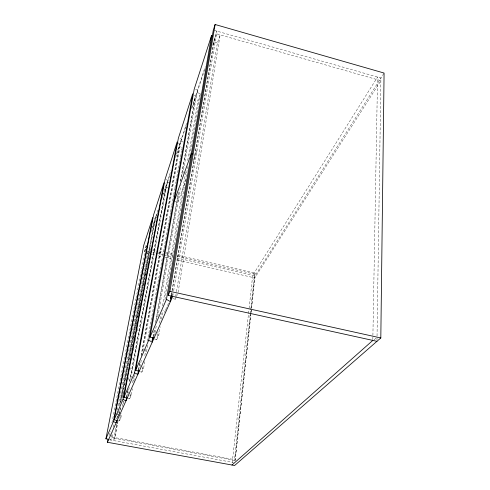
<?xml version="1.0" encoding="UTF-8"?>
<svg xmlns="http://www.w3.org/2000/svg" width="490" height="490" viewBox="0 0 490 490"><rect width="100%" height="100%" fill="white"/><g stroke="black" fill="none" stroke-linecap="round" stroke-linejoin="round"><path stroke-width="0.37" stroke-dasharray="2.45 1.84" d="M376.975 339.968L377.024 336.728M377.037 335.962L380.92 78.008L213.303 30.098M372.829 339.644L377.563 77.046L252.705 275.313L249.141 307.941M117.839 421.106L114.568 438.348L234.434 460.386L250.188 314.427M250.268 313.667L250.598 310.629M250.678 309.87L254.537 274.137L255.229 273.04L177.38 255.131M234.434 460.386L235.157 459.736L250.905 313.263M250.984 312.504L251.395 308.712M251.474 307.953L255.229 273.04M235.102 460.949L250.996 313.012M251.082 312.253L251.407 309.214M251.486 308.455L254.99 275.833L384.08 73.041M232.236 462.744L249.055 308.7M173.007 298.698L175.242 299.194L175.616 296.934M175.739 296.18L176.363 292.414M176.486 291.654L217.389 43.004L220.132 34.845L178.078 292.518M171.273 295.201L171.904 291.434M172.033 290.68L213.793 41.987L217.389 43.004M171.5 294.888L214.528 38.465L213.53 37.51M172.725 296.383L173.295 292.953M173.662 290.766L216.941 31.14L213.107 42.765M154.687 339.307L156.684 339.723L158.117 331.442M159.55 323.155L161.247 313.367M162.545 305.84L185.741 171.794M187.695 160.5L198.119 100.26L200.379 93.547L197.066 92.653M156.684 339.723L158.821 335.062L160.242 326.787M161.541 319.26L163.09 310.231M164.903 299.696L187.817 166.526M189.759 155.238L200.379 93.547M153.088 336.63L154.148 330.603M155.477 323.075L178.538 192.019M180.393 181.478L194.842 99.378L198.119 100.26M153.18 336.851L154.509 329.329M155.961 321.054L178.587 192.417M180.571 181.135L195.528 96.126L194.414 95.164M155.036 332.71L156.353 325.182M157.798 316.926L180.957 184.669M182.794 174.158L197.513 90.099L195.528 89.56M140.41 371.83L141.849 372.118L143.068 365.344M144.826 355.556L146.038 348.788M147.392 341.26L162.521 256.962M162.656 256.209L168.058 226.098M168.199 225.345L169.277 219.324M169.411 218.571L170.489 212.55M170.63 211.796L171.708 205.775M171.843 205.022L172.382 202.015M172.517 201.261L173.601 195.24M173.736 194.487L174.814 188.466M174.948 187.713L176.032 181.692M176.167 180.939L179.138 164.383M179.273 163.629L180.357 157.609M180.492 156.855L181.57 150.834M181.704 150.081L181.974 148.574M141.849 372.118L143.576 368.351L144.789 361.589M146.535 351.82L147.741 345.058M140.06 366.863L141.561 358.594M142.927 351.079L181.404 138.989L179.579 138.517M138.523 369.889L139.754 363.115M141.126 355.587L179.101 147.055L182.109 147.821M138.621 369.901L139.858 363.127M141.23 355.593L179.738 144.036L178.182 142.804M127.755 398.217L129.728 398.603L130.695 393.335M132.643 382.8L133.752 376.786M129.728 398.603L131.149 395.491L132.398 388.717M133.782 381.189L135.026 374.415M126.696 397.047L128.098 389.532M129.642 381.269L166.416 184.467L165.197 183.585M127.933 394.285L129.366 386.592M130.867 378.507L167.831 180.179L165.724 179.659M118.421 420.426L119.627 420.653L120.822 418.05L121.667 413.542M123.505 403.772L123.933 401.518M128.031 379.732L128.454 377.478M129.868 369.962L130.291 367.708M131.706 360.193L132.129 357.939M133.543 350.43L133.966 348.176M135.381 340.66L135.81 338.406M137.218 330.891L137.647 328.637M150.651 259.516L151.073 257.262M126.579 397.212L127.847 390.438M129.531 381.41L165.816 187.284L167.905 187.793M116.669 424.04L113.527 440.547L114.917 437.607L118.053 421.075M118.096 416.537L119.095 411.282M120.95 401.531L149.064 253.722L150.687 248.994L148.25 248.43M119.119 414.356L120.399 407.613M122.249 397.868L123.67 390.371M123.817 389.617L125.52 380.626M125.667 379.873L127.369 370.881M127.516 370.128L129.219 361.13M129.366 360.383L131.069 351.385M131.216 350.638L135.908 325.899M136.049 325.152L137.188 319.149M137.329 318.402L137.757 316.154M137.898 315.401L139.038 309.404M139.178 308.657L139.607 306.409M139.748 305.656L140.887 299.66M141.028 298.912L141.457 296.664M141.598 295.911L142.737 289.915M142.878 289.167L143.307 286.92M143.447 286.166L143.876 283.918M144.017 283.171L144.587 280.17M144.728 279.423L145.156 277.175M145.297 276.421L145.726 274.173M145.867 273.426L146.437 270.425M146.577 269.678L147.006 267.424M147.147 266.676L147.576 264.429M147.717 263.675L148.286 260.68M148.427 259.927L148.856 257.679M148.997 256.932L149.995 251.682M119.333 414.307L120.761 406.792M123.039 394.775L123.468 392.515M130.309 356.451L130.738 354.197M132.159 346.681L132.588 344.427M133.445 339.913L133.874 337.659M134.015 336.912L134.444 334.658M135.865 327.142L136.294 324.888M136.434 324.135L136.863 321.881M137.721 317.373L138.149 315.119M138.29 314.366L138.719 312.112M139.57 307.604L139.999 305.35M140.14 304.596L140.569 302.342M141.996 294.827L142.425 292.573M143.846 285.058L144.274 282.804M145.702 275.294L146.13 273.034M149.977 252.748L150.406 250.494M119.627 420.653L120.761 414.644M122.322 406.382L123.315 401.12M111.763 434.783L110.752 440.038L112.1 437.086L112.963 432.578M117.288 410.026L147.962 249.931M116.896 418.583L117.9 413.321M119.333 405.806L154.46 221.682L155.753 221.988M116.89 418.999L117.888 413.738M119.756 403.962L155.024 219.048L153.878 218.277M117.912 416.721L119.064 410.675M120.491 403.19L156.237 215.361L154.932 215.049M109.472 435.592L110.348 431.09M111.941 422.833L135.908 299.035M136.055 298.281L138.376 286.276M138.523 285.529L146.222 245.76L144.391 245.337M113.202 427.28L113.925 423.525M146.326 245.441L144.244 252.62L146.406 246.078M151.833 228.732L158.129 209.616M162.839 195.314L170.979 170.618M176.406 154.154L186.911 122.279M191.694 107.751L205.212 66.732M151.202 231.537L157.443 212.636M162.245 198.101L170.165 174.109M175.69 157.388L186.249 125.403M191.774 108.682L204.495 70.156M212.654 45.441L216.494 33.81L380.877 80.685L254.769 277.916L176.137 259.921M186.243 179.279L177.931 201.929L175.01 201.219M192.999 160.873L197.237 149.328M154.179 335.54L155.11 333.445M164.413 312.51L165.344 310.415M165.657 309.717L167.206 306.226M167.519 305.527L169.068 302.036M172.168 295.06L173.117 292.928M175.242 299.194L176.149 297.222M176.449 296.56L177.956 293.271M374.152 339.803L375.873 338.284M112.1 437.086L235.157 459.736M109.472 439.8L233.399 462.523M119.603 417.817L120.822 418.05M129.819 395.234L131.149 395.491M142.118 368.057L143.576 368.351M156.794 334.633L158.821 335.062M146.143 250.868L149.867 251.725M152.849 252.405L155.832 253.091M156.579 253.263L163.286 254.8M164.034 254.971L172.982 257.023M176.706 257.881L254.99 275.833M145.726 252.956L149.438 253.808M150.179 253.979L154.626 254.996M158.337 255.847L162.043 256.693M165.014 257.373L172.431 259.069M152.911 249.502L155.881 250.188M158.846 250.868L163.293 251.891M166.257 252.571L173.674 254.279M152.513 250.696L157.725 251.897M158.472 252.068L162.937 253.091M165.92 253.777L173.362 255.486M177.086 256.344L254.537 274.137M155.814 217.572L157.774 218.038M167.396 182.5L169.503 183.021M180.963 141.42L184.001 142.204"/><path stroke-width="0.73" d="M107.972 439.524L107.439 442.268L234.612 465.5L380.816 337.953L384.08 73.041L215.116 24.5L213.303 30.098L168.15 295.372L376.957 341.322M170.771 298.208L171.145 295.954M171.371 295.642L170.367 301.65L166.435 299.341L211.527 35.599L212.525 36.554M168.15 295.372L169.907 291.323L215.116 24.5M152.69 338.89L152.954 337.383M153.052 337.604L152.255 342.118L148.691 340.238L192.742 93.731L178.366 138.204L135.632 370.336L139.301 371.071M154.111 337.971L150.044 337.12L194.199 89.204L211.527 35.599M138.486 370.654L137.8 374.421L134.542 372.853L177.141 141.99L165.02 179.487L123.897 397.396L127.229 398.039M126.555 397.794L125.997 400.802L122.996 399.466L163.979 182.703L153.627 214.743L114.146 419.869L117.208 420.445M116.602 420.5L116.173 422.754L113.392 421.602L152.733 217.505L143.778 245.196L105.92 438.826L108.749 439.34M174.281 201.041L191.412 153.241L192.546 154.136M105.92 438.826L113.392 421.602M114.146 419.869L122.996 399.466M123.897 397.396L134.542 372.853M135.632 370.336L148.691 340.238M150.044 337.12L166.435 299.341M138.051 371.83L138.676 370.434M152.01 340.421L153.284 337.555M170.618 298.551L171.941 295.568M107.439 442.268L172.725 296.383M231.984 465.022L372.817 340.409M169.907 291.323L380.816 337.953"/></g></svg>
